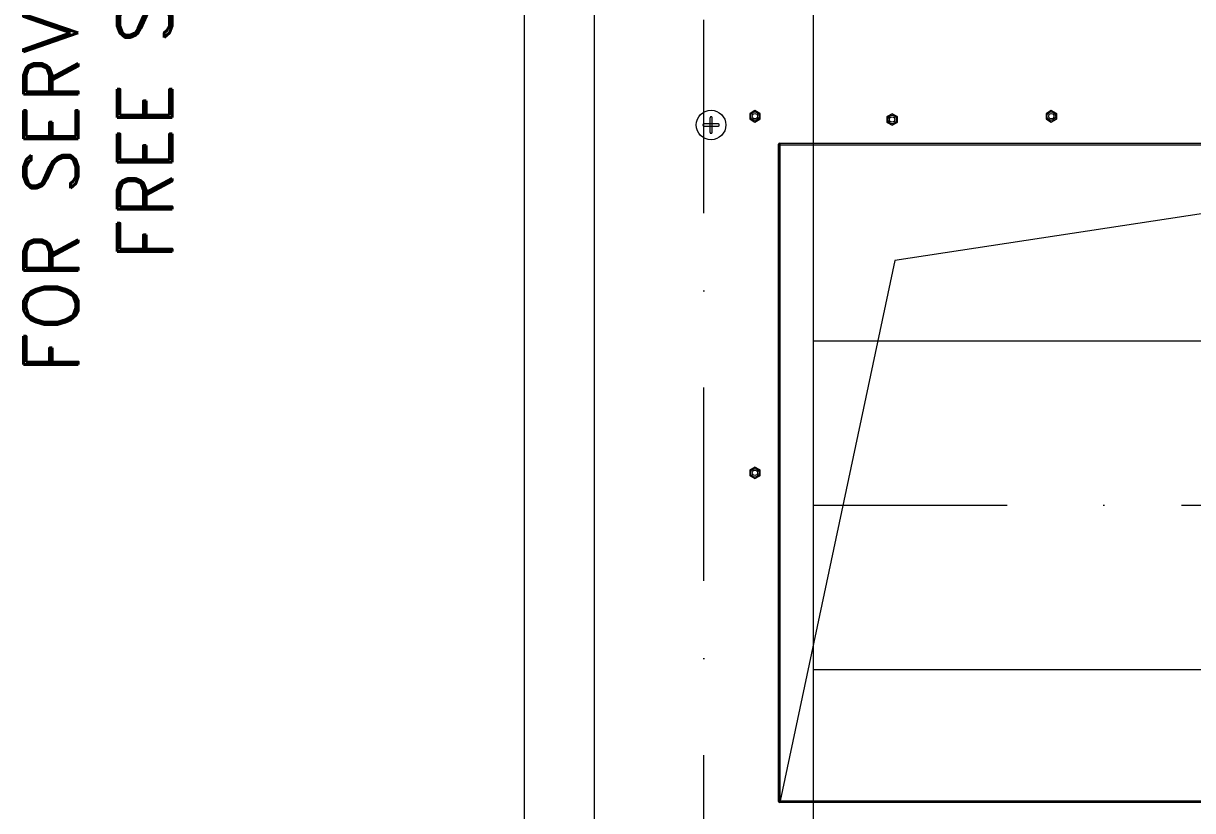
# Model space of a CAD drawing. Header units: millimetres. Extents: x 1322820 to 1391563, y 1051909 to 1098256.
# Drawn here: x 1325009 to 1326074, y 1083042 to 1083760 of the extents above; entities that cross this region are included whole.
import ezdxf

# ---------------------------------------------------------------- set-up
doc = ezdxf.new("R2010")
doc.units = ezdxf.units.MM
doc.header["$MEASUREMENT"] = 0
doc.linetypes.add('Dot & Dashed', pattern=[335.138881, 176.388884, -88.194442, 0, -70.555556])
doc.layers.get('0').update_dxf_attribs({"true_color": 0x787878})
doc.layers.add('CV_Pen_No__1', color=7, linetype='Continuous', lineweight=13)
doc.layers.add('New_arhitectura - copertina_Pen_No__1', color=7, linetype='Continuous', lineweight=13, true_color=0x787878)
doc.styles.add('GENERATED_STYLE_7', font='calibrib.ttf')

# ---------------------------------------------------------------- blocks, each defined once
blk = doc.blocks.new('HEA Beam 23')
at = {"layer": 'New_arhitectura - copertina_Pen_No__1', "color": 7, "linetype": 'Continuous', "lineweight": 13}
for p, q in [((600, 150), (0, 150)), ((0, 150), (0, 0)), ((0, 0), (0, -150)), ((0, -150), (600, -150))]:
    blk.add_line(p, q, dxfattribs=at)
at = {"layer": 'New_arhitectura - copertina_Pen_No__1', "color": 7, "linetype": 'Dot & Dashed', "lineweight": 13}
blk.add_line((0, 0), (1200, 0), dxfattribs=at)
blk = doc.blocks.new('UAP Beam 23_6')
at = {"layer": 'New_arhitectura - copertina_Pen_No__1', "color": 7, "linetype": 'Continuous', "lineweight": 13}
for p, q in [((8450, 100), (-100, 100)), ((17000, 100), (8450, 100)), ((100, -100), (8450, -100)), ((8450, -100), (16800, -100))]:
    blk.add_line(p, q, dxfattribs=at)
at = {"layer": 'New_arhitectura - copertina_Pen_No__1', "color": 7, "linetype": 'Dot & Dashed', "lineweight": 13}
blk.add_line((0, 0), (16900, 0), dxfattribs=at)
blk = doc.blocks.new('terasa')
at = {"layer": 'New_arhitectura - copertina_Pen_No__1', "linetype": 'Continuous', "lineweight": 13, "zscale": 1000, "rotation": 90}
blk.add_blockref('UAP Beam 23_6', (1325628.502, 1074870.6), dxfattribs=at)
at = {"layer": 'New_arhitectura - copertina_Pen_No__1', "linetype": 'Continuous', "lineweight": 13, "xscale": -1, "zscale": 1000, "rotation": 180}
blk.add_blockref('HEA Beam 23', (1325728.502, 1083320.6), dxfattribs=at)

msp = doc.modelspace()

# ---------------------------------------------------------------- block references
msp.add_blockref('terasa', (0, 0))

# ---------------------------------------------------------------- next in the draw order: linework, layer by layer
at = {"layer": 'CV_Pen_No__1', "color": 7, "linetype": 'Continuous', "lineweight": 13}
for p, q in [((1325465.1, 1082343.4), (1325465.1, 1085140.9)), ((1325670.6, 1083677.8), (1325675.1, 1083680.4)), ((1325675.1, 1083680.4), (1325670.6, 1083677.8)), ((1325675.1, 1083680.4), (1325679.7, 1083677.8)), ((1325679.7, 1083677.8), (1325675.1, 1083680.4)), ((1325940.6, 1083677.8), (1325945.1, 1083680.4)), ((1325945.1, 1083680.4), (1325940.6, 1083677.8)), ((1325945.1, 1083680.4), (1325949.7, 1083677.8)), ((1325949.7, 1083677.8), (1325945.1, 1083680.4)), ((1325634.1, 1083673.7), (1325634.1, 1083660.7)), ((1325636.1, 1083660.7), (1325636.1, 1083673.7)), ((1325670.6, 1083672.5), (1325670.6, 1083677.8)), ((1325670.6, 1083677.8), (1325670.6, 1083672.5)), ((1325675.1, 1083669.9), (1325670.6, 1083672.5)), ((1325670.6, 1083672.5), (1325675.1, 1083669.9)), ((1325679.7, 1083672.5), (1325675.1, 1083669.9)), ((1325675.1, 1083669.9), (1325679.7, 1083672.5)), ((1325679.7, 1083677.8), (1325679.7, 1083672.5)), ((1325679.7, 1083672.5), (1325679.7, 1083677.8)), ((1325795.6, 1083674.8), (1325800.1, 1083677.4)), ((1325800.1, 1083677.4), (1325795.6, 1083674.8)), ((1325795.6, 1083669.5), (1325795.6, 1083674.8)), ((1325795.6, 1083674.8), (1325795.6, 1083669.5)), ((1325800.1, 1083666.9), (1325795.6, 1083669.5)), ((1325795.6, 1083669.5), (1325800.1, 1083666.9)), ((1325800.1, 1083677.4), (1325804.7, 1083674.8)), ((1325804.7, 1083674.8), (1325800.1, 1083677.4)), ((1325804.7, 1083669.5), (1325800.1, 1083666.9)), ((1325800.1, 1083666.9), (1325804.7, 1083669.5)), ((1325804.7, 1083674.8), (1325804.7, 1083669.5)), ((1325804.7, 1083669.5), (1325804.7, 1083674.8)), ((1325940.6, 1083672.5), (1325940.6, 1083677.8)), ((1325940.6, 1083677.8), (1325940.6, 1083672.5)), ((1325945.1, 1083669.9), (1325940.6, 1083672.5)), ((1325940.6, 1083672.5), (1325945.1, 1083669.9)), ((1325949.7, 1083672.5), (1325945.1, 1083669.9)), ((1325945.1, 1083669.9), (1325949.7, 1083672.5)), ((1325949.7, 1083677.8), (1325949.7, 1083672.5)), ((1325949.7, 1083672.5), (1325949.7, 1083677.8)), ((1325641.6, 1083668.2), (1325628.6, 1083668.2)), ((1325641.6, 1083668.2), (1325628.6, 1083668.2)), ((1325628.6, 1083666.2), (1325641.6, 1083666.2)), ((1325628.6, 1083666.2), (1325641.6, 1083666.2)), ((1325634.1, 1083668.2), (1325634.1, 1083666.2)), ((1325636.1, 1083666.2), (1325636.1, 1083668.2)), ((1325696.6, 1083050.7), (1325696.6, 1083649.7)), ((1325696.6, 1083649.1), (1325697.1, 1083649.1)), ((1325697.1, 1083649.1), (1325697.1, 1083649.1)), ((1325697.1, 1083649.1), (1325697.1, 1083050.2)), ((1325697.6, 1083650.7), (1326492.6, 1083650.7)), ((1325698.1, 1083050.2), (1325698.1, 1083649.1)), ((1325698.2, 1083650.7), (1325698.2, 1083650.2)), ((1325698.2, 1083650.2), (1325698.2, 1083650.2)), ((1326492.1, 1083650.2), (1325698.2, 1083650.2)), ((1325698.2, 1083649.2), (1326492.1, 1083649.2)), ((1326492.1, 1083649.2), (1325802.6, 1083543.6)), ((1325802.6, 1083543.6), (1325698.1, 1083051.2)), ((1325670.6, 1083352.8), (1325675.1, 1083355.4)), ((1325675.1, 1083355.4), (1325670.6, 1083352.8)), ((1325670.6, 1083347.5), (1325670.6, 1083352.8)), ((1325670.6, 1083352.8), (1325670.6, 1083347.5)), ((1325675.1, 1083355.4), (1325679.7, 1083352.8)), ((1325679.7, 1083352.8), (1325675.1, 1083355.4)), ((1325679.7, 1083352.8), (1325679.7, 1083347.5)), ((1325679.7, 1083347.5), (1325679.7, 1083352.8)), ((1325675.1, 1083344.9), (1325670.6, 1083347.5)), ((1325670.6, 1083347.5), (1325675.1, 1083344.9)), ((1325679.7, 1083347.5), (1325675.1, 1083344.9)), ((1325675.1, 1083344.9), (1325679.7, 1083347.5)), ((1325696.8, 1083050.2), (1325697.1, 1083050.2)), ((1325697.1, 1083050.2), (1325697.1, 1083050.2)), ((1325698.1, 1083050.2), (1325697.1, 1083050.2)), ((1326492.6, 1083049.7), (1325697.6, 1083049.7)), ((1325698.2, 1083051.2), (1325698.1, 1083051.2)), ((1325698.2, 1083051.2), (1326492.1, 1083051.2)), ((1325698.2, 1083051.2), (1325698.2, 1083050.2)), ((1325698.2, 1083050.1), (1325698.2, 1083050.2)), ((1325698.2, 1083050.2), (1326492.1, 1083050.2)), ((1325698.2, 1083049.7), (1325698.2, 1083050.1))]:
    msp.add_line(p, q, dxfattribs=at)
at = {"layer": 'CV_Pen_No__1', "color": 7, "linetype": 'Continuous', "lineweight": 13, "flags": 128}
for points in [[(1325635.1, 1083674.7), (1325635.1, 1083674.7), (1325635.1, 1083674.7), (1325635.1, 1083674.7), (1325635.1, 1083674.7), (1325635.1, 1083674.7), (1325635.1, 1083674.7), (1325635, 1083674.7), (1325635, 1083674.7), (1325635, 1083674.7), (1325635, 1083674.7), (1325635, 1083674.7), (1325635, 1083674.7), (1325635, 1083674.7), (1325635, 1083674.6), (1325634.9, 1083674.6), (1325634.9, 1083674.6), (1325634.9, 1083674.6), (1325634.9, 1083674.6), (1325634.9, 1083674.6), (1325634.9, 1083674.6), (1325634.8, 1083674.6), (1325634.8, 1083674.6), (1325634.8, 1083674.6), (1325634.8, 1083674.6), (1325634.8, 1083674.6), (1325634.8, 1083674.6), (1325634.8, 1083674.6), (1325634.8, 1083674.6), (1325634.8, 1083674.6), (1325634.7, 1083674.6), (1325634.7, 1083674.6), (1325634.7, 1083674.6), (1325634.7, 1083674.6), (1325634.7, 1083674.6), (1325634.7, 1083674.6), (1325634.7, 1083674.6), (1325634.7, 1083674.5), (1325634.7, 1083674.5), (1325634.7, 1083674.5), (1325634.6, 1083674.5), (1325634.6, 1083674.5), (1325634.6, 1083674.5), (1325634.6, 1083674.5), (1325634.6, 1083674.5), (1325634.6, 1083674.5), (1325634.6, 1083674.5), (1325634.5, 1083674.5), (1325634.5, 1083674.5), (1325634.5, 1083674.5), (1325634.5, 1083674.4), (1325634.5, 1083674.4), (1325634.5, 1083674.4), (1325634.5, 1083674.4), (1325634.5, 1083674.4), (1325634.5, 1083674.4), (1325634.5, 1083674.4), (1325634.5, 1083674.4), (1325634.4, 1083674.4), (1325634.4, 1083674.4), (1325634.4, 1083674.4), (1325634.4, 1083674.4), (1325634.4, 1083674.3), (1325634.4, 1083674.3), (1325634.4, 1083674.3), (1325634.4, 1083674.3), (1325634.4, 1083674.3), (1325634.4, 1083674.3), (1325634.4, 1083674.3), (1325634.3, 1083674.3), (1325634.3, 1083674.3), (1325634.3, 1083674.3), (1325634.3, 1083674.2), (1325634.3, 1083674.2), (1325634.3, 1083674.2), (1325634.3, 1083674.2), (1325634.3, 1083674.2), (1325634.3, 1083674.2), (1325634.3, 1083674.2), (1325634.3, 1083674.1), (1325634.3, 1083674.1), (1325634.3, 1083674.1), (1325634.3, 1083674.1), (1325634.2, 1083674.1), (1325634.2, 1083674.1), (1325634.2, 1083674.1), (1325634.2, 1083674.1), (1325634.2, 1083674.1), (1325634.2, 1083674.1), (1325634.2, 1083674), (1325634.2, 1083674), (1325634.2, 1083674), (1325634.2, 1083674), (1325634.2, 1083674), (1325634.2, 1083674), (1325634.2, 1083674), (1325634.2, 1083674), (1325634.2, 1083674), (1325634.2, 1083673.9), (1325634.2, 1083673.9), (1325634.2, 1083673.9), (1325634.2, 1083673.9), (1325634.2, 1083673.9), (1325634.2, 1083673.9), (1325634.2, 1083673.9), (1325634.2, 1083673.8), (1325634.2, 1083673.8), (1325634.1, 1083673.8), (1325634.1, 1083673.8), (1325634.1, 1083673.8), (1325634.1, 1083673.8), (1325634.1, 1083673.8), (1325634.1, 1083673.8), (1325634.1, 1083673.7), (1325634.1, 1083673.7), (1325634.1, 1083673.7), (1325634.1, 1083673.7), (1325634.1, 1083673.7), (1325634.1, 1083673.7)], [(1325636.1, 1083673.7), (1325636.1, 1083673.7), (1325636.1, 1083673.7), (1325636.1, 1083673.7), (1325636.1, 1083673.7), (1325636.1, 1083673.7), (1325636.1, 1083673.7), (1325636.1, 1083673.8), (1325636.1, 1083673.8), (1325636.1, 1083673.8), (1325636.1, 1083673.8), (1325636.1, 1083673.8), (1325636.1, 1083673.8), (1325636.1, 1083673.8), (1325636.1, 1083673.8), (1325636.1, 1083673.9), (1325636.1, 1083673.9), (1325636.1, 1083673.9), (1325636.1, 1083673.9), (1325636.1, 1083673.9), (1325636.1, 1083673.9), (1325636.1, 1083674), (1325636.1, 1083674), (1325636.1, 1083674), (1325636.1, 1083674), (1325636.1, 1083674), (1325636.1, 1083674), (1325636.1, 1083674), (1325636.1, 1083674), (1325636.1, 1083674), (1325636.1, 1083674.1), (1325636.1, 1083674.1), (1325636.1, 1083674.1), (1325636, 1083674.1), (1325636, 1083674.1), (1325636, 1083674.1), (1325636, 1083674.1), (1325636, 1083674.1), (1325636, 1083674.1), (1325636, 1083674.1), (1325636, 1083674.2), (1325636, 1083674.2), (1325636, 1083674.2), (1325636, 1083674.2), (1325636, 1083674.2), (1325636, 1083674.2), (1325636, 1083674.2), (1325636, 1083674.3), (1325635.9, 1083674.3), (1325635.9, 1083674.3), (1325635.9, 1083674.3), (1325635.9, 1083674.3), (1325635.9, 1083674.3), (1325635.9, 1083674.3), (1325635.9, 1083674.3), (1325635.9, 1083674.3), (1325635.9, 1083674.3), (1325635.9, 1083674.4), (1325635.9, 1083674.4), (1325635.8, 1083674.4), (1325635.8, 1083674.4), (1325635.8, 1083674.4), (1325635.8, 1083674.4), (1325635.8, 1083674.4), (1325635.8, 1083674.4), (1325635.8, 1083674.4), (1325635.8, 1083674.4), (1325635.8, 1083674.4), (1325635.8, 1083674.4), (1325635.8, 1083674.5), (1325635.7, 1083674.5), (1325635.7, 1083674.5), (1325635.7, 1083674.5), (1325635.7, 1083674.5), (1325635.7, 1083674.5), (1325635.7, 1083674.5), (1325635.7, 1083674.5), (1325635.7, 1083674.5), (1325635.6, 1083674.5), (1325635.6, 1083674.5), (1325635.6, 1083674.5), (1325635.6, 1083674.5), (1325635.6, 1083674.6), (1325635.6, 1083674.6), (1325635.6, 1083674.6), (1325635.6, 1083674.6), (1325635.6, 1083674.6), (1325635.5, 1083674.6), (1325635.5, 1083674.6), (1325635.5, 1083674.6), (1325635.5, 1083674.6), (1325635.5, 1083674.6), (1325635.5, 1083674.6), (1325635.5, 1083674.6), (1325635.5, 1083674.6), (1325635.5, 1083674.6), (1325635.4, 1083674.6), (1325635.4, 1083674.6), (1325635.4, 1083674.6), (1325635.4, 1083674.6), (1325635.4, 1083674.6), (1325635.4, 1083674.6), (1325635.4, 1083674.6), (1325635.4, 1083674.6), (1325635.3, 1083674.6), (1325635.3, 1083674.7), (1325635.3, 1083674.7), (1325635.3, 1083674.7), (1325635.3, 1083674.7), (1325635.3, 1083674.7), (1325635.3, 1083674.7), (1325635.2, 1083674.7), (1325635.2, 1083674.7), (1325635.2, 1083674.7), (1325635.2, 1083674.7), (1325635.2, 1083674.7), (1325635.2, 1083674.7), (1325635.2, 1083674.7), (1325635.1, 1083674.7)], [(1325628.6, 1083668.2), (1325628.6, 1083668.2), (1325628.6, 1083668.2), (1325628.6, 1083668.2), (1325628.6, 1083668.2), (1325628.6, 1083668.2), (1325628.6, 1083668.2), (1325628.5, 1083668.2), (1325628.5, 1083668.2), (1325628.5, 1083668.2), (1325628.5, 1083668.2), (1325628.5, 1083668.2), (1325628.5, 1083668.2), (1325628.5, 1083668.2), (1325628.5, 1083668.1), (1325628.4, 1083668.1), (1325628.4, 1083668.1), (1325628.4, 1083668.1), (1325628.4, 1083668.1), (1325628.4, 1083668.1), (1325628.4, 1083668.1), (1325628.3, 1083668.1), (1325628.3, 1083668.1), (1325628.3, 1083668.1), (1325628.3, 1083668.1), (1325628.3, 1083668.1), (1325628.3, 1083668.1), (1325628.3, 1083668.1), (1325628.3, 1083668.1), (1325628.3, 1083668.1), (1325628.2, 1083668.1), (1325628.2, 1083668.1), (1325628.2, 1083668.1), (1325628.2, 1083668.1), (1325628.2, 1083668.1), (1325628.2, 1083668.1), (1325628.2, 1083668.1), (1325628.2, 1083668), (1325628.2, 1083668), (1325628.2, 1083668), (1325628.1, 1083668), (1325628.1, 1083668), (1325628.1, 1083668), (1325628.1, 1083668), (1325628.1, 1083668), (1325628.1, 1083668), (1325628.1, 1083668), (1325628, 1083668), (1325628, 1083668), (1325628, 1083668), (1325628, 1083667.9), (1325628, 1083667.9), (1325628, 1083667.9), (1325628, 1083667.9), (1325628, 1083667.9), (1325628, 1083667.9), (1325628, 1083667.9), (1325628, 1083667.9), (1325627.9, 1083667.9), (1325627.9, 1083667.9), (1325627.9, 1083667.9), (1325627.9, 1083667.9), (1325627.9, 1083667.8), (1325627.9, 1083667.8), (1325627.9, 1083667.8), (1325627.9, 1083667.8), (1325627.9, 1083667.8), (1325627.9, 1083667.8), (1325627.9, 1083667.8), (1325627.8, 1083667.8), (1325627.8, 1083667.8), (1325627.8, 1083667.8), (1325627.8, 1083667.7), (1325627.8, 1083667.7), (1325627.8, 1083667.7), (1325627.8, 1083667.7), (1325627.8, 1083667.7), (1325627.8, 1083667.7), (1325627.8, 1083667.7), (1325627.8, 1083667.6), (1325627.8, 1083667.6), (1325627.8, 1083667.6), (1325627.8, 1083667.6), (1325627.7, 1083667.6), (1325627.7, 1083667.6), (1325627.7, 1083667.6), (1325627.7, 1083667.6), (1325627.7, 1083667.6), (1325627.7, 1083667.6), (1325627.7, 1083667.5), (1325627.7, 1083667.5), (1325627.7, 1083667.5), (1325627.7, 1083667.5), (1325627.7, 1083667.5), (1325627.7, 1083667.5), (1325627.7, 1083667.5), (1325627.7, 1083667.5), (1325627.7, 1083667.5), (1325627.7, 1083667.5), (1325627.7, 1083667.4), (1325627.7, 1083667.4), (1325627.7, 1083667.4), (1325627.7, 1083667.4), (1325627.7, 1083667.4), (1325627.7, 1083667.4), (1325627.7, 1083667.3), (1325627.7, 1083667.3), (1325627.6, 1083667.3), (1325627.6, 1083667.3), (1325627.6, 1083667.3), (1325627.6, 1083667.3), (1325627.6, 1083667.3), (1325627.6, 1083667.3), (1325627.6, 1083667.2), (1325627.6, 1083667.2), (1325627.6, 1083667.2), (1325627.6, 1083667.2), (1325627.6, 1083667.2), (1325627.6, 1083667.2)], [(1325628.6, 1083668.2), (1325628.6, 1083668.2), (1325628.6, 1083668.2), (1325628.6, 1083668.2), (1325628.6, 1083668.2), (1325628.6, 1083668.2), (1325628.6, 1083668.2), (1325628.5, 1083668.2), (1325628.5, 1083668.2), (1325628.5, 1083668.2), (1325628.5, 1083668.2), (1325628.5, 1083668.2), (1325628.5, 1083668.2), (1325628.5, 1083668.2), (1325628.5, 1083668.1), (1325628.4, 1083668.1), (1325628.4, 1083668.1), (1325628.4, 1083668.1), (1325628.4, 1083668.1), (1325628.4, 1083668.1), (1325628.4, 1083668.1), (1325628.3, 1083668.1), (1325628.3, 1083668.1), (1325628.3, 1083668.1), (1325628.3, 1083668.1), (1325628.3, 1083668.1), (1325628.3, 1083668.1), (1325628.3, 1083668.1), (1325628.3, 1083668.1), (1325628.3, 1083668.1), (1325628.2, 1083668.1), (1325628.2, 1083668.1), (1325628.2, 1083668.1), (1325628.2, 1083668.1), (1325628.2, 1083668.1), (1325628.2, 1083668.1), (1325628.2, 1083668.1), (1325628.2, 1083668), (1325628.2, 1083668), (1325628.2, 1083668), (1325628.1, 1083668), (1325628.1, 1083668), (1325628.1, 1083668), (1325628.1, 1083668), (1325628.1, 1083668), (1325628.1, 1083668), (1325628.1, 1083668), (1325628, 1083668), (1325628, 1083668), (1325628, 1083668), (1325628, 1083667.9), (1325628, 1083667.9), (1325628, 1083667.9), (1325628, 1083667.9), (1325628, 1083667.9), (1325628, 1083667.9), (1325628, 1083667.9), (1325628, 1083667.9), (1325627.9, 1083667.9), (1325627.9, 1083667.9), (1325627.9, 1083667.9), (1325627.9, 1083667.9), (1325627.9, 1083667.8), (1325627.9, 1083667.8), (1325627.9, 1083667.8), (1325627.9, 1083667.8), (1325627.9, 1083667.8), (1325627.9, 1083667.8), (1325627.9, 1083667.8), (1325627.8, 1083667.8), (1325627.8, 1083667.8), (1325627.8, 1083667.8), (1325627.8, 1083667.7), (1325627.8, 1083667.7), (1325627.8, 1083667.7), (1325627.8, 1083667.7), (1325627.8, 1083667.7), (1325627.8, 1083667.7), (1325627.8, 1083667.7), (1325627.8, 1083667.6), (1325627.8, 1083667.6), (1325627.8, 1083667.6), (1325627.8, 1083667.6), (1325627.7, 1083667.6), (1325627.7, 1083667.6), (1325627.7, 1083667.6), (1325627.7, 1083667.6), (1325627.7, 1083667.6), (1325627.7, 1083667.6), (1325627.7, 1083667.5), (1325627.7, 1083667.5), (1325627.7, 1083667.5), (1325627.7, 1083667.5), (1325627.7, 1083667.5), (1325627.7, 1083667.5), (1325627.7, 1083667.5), (1325627.7, 1083667.5), (1325627.7, 1083667.5), (1325627.7, 1083667.5), (1325627.7, 1083667.4), (1325627.7, 1083667.4), (1325627.7, 1083667.4), (1325627.7, 1083667.4), (1325627.7, 1083667.4), (1325627.7, 1083667.4), (1325627.7, 1083667.3), (1325627.7, 1083667.3), (1325627.6, 1083667.3), (1325627.6, 1083667.3), (1325627.6, 1083667.3), (1325627.6, 1083667.3), (1325627.6, 1083667.3), (1325627.6, 1083667.3), (1325627.6, 1083667.2), (1325627.6, 1083667.2), (1325627.6, 1083667.2), (1325627.6, 1083667.2), (1325627.6, 1083667.2), (1325627.6, 1083667.2)], [(1325627.6, 1083667.2), (1325627.6, 1083667.1), (1325627.6, 1083667.1), (1325627.6, 1083667.1), (1325627.6, 1083667.1), (1325627.6, 1083667.1), (1325627.6, 1083667.1), (1325627.6, 1083667.1), (1325627.6, 1083667.1), (1325627.6, 1083667), (1325627.6, 1083667), (1325627.6, 1083667), (1325627.6, 1083667), (1325627.7, 1083667), (1325627.7, 1083667), (1325627.7, 1083667), (1325627.7, 1083666.9), (1325627.7, 1083666.9), (1325627.7, 1083666.9), (1325627.7, 1083666.9), (1325627.7, 1083666.9), (1325627.7, 1083666.9), (1325627.7, 1083666.9), (1325627.7, 1083666.8), (1325627.7, 1083666.8), (1325627.7, 1083666.8), (1325627.7, 1083666.8), (1325627.7, 1083666.8), (1325627.7, 1083666.8), (1325627.7, 1083666.8), (1325627.7, 1083666.8), (1325627.7, 1083666.8), (1325627.7, 1083666.7), (1325627.7, 1083666.7), (1325627.7, 1083666.7), (1325627.7, 1083666.7), (1325627.8, 1083666.7), (1325627.8, 1083666.7), (1325627.8, 1083666.7), (1325627.8, 1083666.7), (1325627.8, 1083666.7), (1325627.8, 1083666.6), (1325627.8, 1083666.6), (1325627.8, 1083666.6), (1325627.8, 1083666.6), (1325627.8, 1083666.6), (1325627.8, 1083666.6), (1325627.8, 1083666.6), (1325627.8, 1083666.6), (1325627.8, 1083666.5), (1325627.9, 1083666.5), (1325627.9, 1083666.5), (1325627.9, 1083666.5), (1325627.9, 1083666.5), (1325627.9, 1083666.5), (1325627.9, 1083666.5), (1325627.9, 1083666.5), (1325627.9, 1083666.5), (1325627.9, 1083666.5), (1325627.9, 1083666.5), (1325627.9, 1083666.4), (1325628, 1083666.4), (1325628, 1083666.4), (1325628, 1083666.4), (1325628, 1083666.4), (1325628, 1083666.4), (1325628, 1083666.4), (1325628, 1083666.4), (1325628, 1083666.4), (1325628, 1083666.4), (1325628, 1083666.4), (1325628, 1083666.4), (1325628.1, 1083666.3), (1325628.1, 1083666.3), (1325628.1, 1083666.3), (1325628.1, 1083666.3), (1325628.1, 1083666.3), (1325628.1, 1083666.3), (1325628.1, 1083666.3), (1325628.2, 1083666.3), (1325628.2, 1083666.3), (1325628.2, 1083666.3), (1325628.2, 1083666.3), (1325628.2, 1083666.3), (1325628.2, 1083666.3), (1325628.2, 1083666.3), (1325628.2, 1083666.3), (1325628.2, 1083666.2), (1325628.2, 1083666.2), (1325628.3, 1083666.2), (1325628.3, 1083666.2), (1325628.3, 1083666.2), (1325628.3, 1083666.2), (1325628.3, 1083666.2), (1325628.3, 1083666.2), (1325628.3, 1083666.2), (1325628.3, 1083666.2), (1325628.3, 1083666.2), (1325628.4, 1083666.2), (1325628.4, 1083666.2), (1325628.4, 1083666.2), (1325628.4, 1083666.2), (1325628.4, 1083666.2), (1325628.4, 1083666.2), (1325628.4, 1083666.2), (1325628.5, 1083666.2), (1325628.5, 1083666.2), (1325628.5, 1083666.2), (1325628.5, 1083666.2), (1325628.5, 1083666.2), (1325628.5, 1083666.2), (1325628.5, 1083666.2), (1325628.6, 1083666.2), (1325628.6, 1083666.2), (1325628.6, 1083666.2), (1325628.6, 1083666.2), (1325628.6, 1083666.2), (1325628.6, 1083666.2), (1325628.6, 1083666.2)], [(1325627.6, 1083667.2), (1325627.6, 1083667.1), (1325627.6, 1083667.1), (1325627.6, 1083667.1), (1325627.6, 1083667.1), (1325627.6, 1083667.1), (1325627.6, 1083667.1), (1325627.6, 1083667.1), (1325627.6, 1083667.1), (1325627.6, 1083667), (1325627.6, 1083667), (1325627.6, 1083667), (1325627.6, 1083667), (1325627.7, 1083667), (1325627.7, 1083667), (1325627.7, 1083667), (1325627.7, 1083666.9), (1325627.7, 1083666.9), (1325627.7, 1083666.9), (1325627.7, 1083666.9), (1325627.7, 1083666.9), (1325627.7, 1083666.9), (1325627.7, 1083666.9), (1325627.7, 1083666.8), (1325627.7, 1083666.8), (1325627.7, 1083666.8), (1325627.7, 1083666.8), (1325627.7, 1083666.8), (1325627.7, 1083666.8), (1325627.7, 1083666.8), (1325627.7, 1083666.8), (1325627.7, 1083666.8), (1325627.7, 1083666.7), (1325627.7, 1083666.7), (1325627.7, 1083666.7), (1325627.7, 1083666.7), (1325627.8, 1083666.7), (1325627.8, 1083666.7), (1325627.8, 1083666.7), (1325627.8, 1083666.7), (1325627.8, 1083666.7), (1325627.8, 1083666.6), (1325627.8, 1083666.6), (1325627.8, 1083666.6), (1325627.8, 1083666.6), (1325627.8, 1083666.6), (1325627.8, 1083666.6), (1325627.8, 1083666.6), (1325627.8, 1083666.6), (1325627.8, 1083666.5), (1325627.9, 1083666.5), (1325627.9, 1083666.5), (1325627.9, 1083666.5), (1325627.9, 1083666.5), (1325627.9, 1083666.5), (1325627.9, 1083666.5), (1325627.9, 1083666.5), (1325627.9, 1083666.5), (1325627.9, 1083666.5), (1325627.9, 1083666.5), (1325627.9, 1083666.4), (1325628, 1083666.4), (1325628, 1083666.4), (1325628, 1083666.4), (1325628, 1083666.4), (1325628, 1083666.4), (1325628, 1083666.4), (1325628, 1083666.4), (1325628, 1083666.4), (1325628, 1083666.4), (1325628, 1083666.4), (1325628, 1083666.4), (1325628.1, 1083666.3), (1325628.1, 1083666.3), (1325628.1, 1083666.3), (1325628.1, 1083666.3), (1325628.1, 1083666.3), (1325628.1, 1083666.3), (1325628.1, 1083666.3), (1325628.2, 1083666.3), (1325628.2, 1083666.3), (1325628.2, 1083666.3), (1325628.2, 1083666.3), (1325628.2, 1083666.3), (1325628.2, 1083666.3), (1325628.2, 1083666.3), (1325628.2, 1083666.3), (1325628.2, 1083666.2), (1325628.2, 1083666.2), (1325628.3, 1083666.2), (1325628.3, 1083666.2), (1325628.3, 1083666.2), (1325628.3, 1083666.2), (1325628.3, 1083666.2), (1325628.3, 1083666.2), (1325628.3, 1083666.2), (1325628.3, 1083666.2), (1325628.3, 1083666.2), (1325628.4, 1083666.2), (1325628.4, 1083666.2), (1325628.4, 1083666.2), (1325628.4, 1083666.2), (1325628.4, 1083666.2), (1325628.4, 1083666.2), (1325628.4, 1083666.2), (1325628.5, 1083666.2), (1325628.5, 1083666.2), (1325628.5, 1083666.2), (1325628.5, 1083666.2), (1325628.5, 1083666.2), (1325628.5, 1083666.2), (1325628.5, 1083666.2), (1325628.6, 1083666.2), (1325628.6, 1083666.2), (1325628.6, 1083666.2), (1325628.6, 1083666.2), (1325628.6, 1083666.2), (1325628.6, 1083666.2), (1325628.6, 1083666.2)], [(1325634.1, 1083660.7), (1325634.1, 1083660.6), (1325634.1, 1083660.6), (1325634.1, 1083660.6), (1325634.1, 1083660.6), (1325634.1, 1083660.6), (1325634.1, 1083660.6), (1325634.1, 1083660.6), (1325634.1, 1083660.6), (1325634.1, 1083660.5), (1325634.1, 1083660.5), (1325634.1, 1083660.5), (1325634.1, 1083660.5), (1325634.2, 1083660.5), (1325634.2, 1083660.5), (1325634.2, 1083660.5), (1325634.2, 1083660.4), (1325634.2, 1083660.4), (1325634.2, 1083660.4), (1325634.2, 1083660.4), (1325634.2, 1083660.4), (1325634.2, 1083660.4), (1325634.2, 1083660.4), (1325634.2, 1083660.3), (1325634.2, 1083660.3), (1325634.2, 1083660.3), (1325634.2, 1083660.3), (1325634.2, 1083660.3), (1325634.2, 1083660.3), (1325634.2, 1083660.3), (1325634.2, 1083660.3), (1325634.2, 1083660.3), (1325634.2, 1083660.2), (1325634.2, 1083660.2), (1325634.2, 1083660.2), (1325634.2, 1083660.2), (1325634.3, 1083660.2), (1325634.3, 1083660.2), (1325634.3, 1083660.2), (1325634.3, 1083660.2), (1325634.3, 1083660.2), (1325634.3, 1083660.1), (1325634.3, 1083660.1), (1325634.3, 1083660.1), (1325634.3, 1083660.1), (1325634.3, 1083660.1), (1325634.3, 1083660.1), (1325634.3, 1083660.1), (1325634.3, 1083660.1), (1325634.3, 1083660), (1325634.4, 1083660), (1325634.4, 1083660), (1325634.4, 1083660), (1325634.4, 1083660), (1325634.4, 1083660), (1325634.4, 1083660), (1325634.4, 1083660), (1325634.4, 1083660), (1325634.4, 1083660), (1325634.4, 1083660), (1325634.4, 1083659.9), (1325634.5, 1083659.9), (1325634.5, 1083659.9), (1325634.5, 1083659.9), (1325634.5, 1083659.9), (1325634.5, 1083659.9), (1325634.5, 1083659.9), (1325634.5, 1083659.9), (1325634.5, 1083659.9), (1325634.5, 1083659.9), (1325634.5, 1083659.9), (1325634.5, 1083659.9), (1325634.6, 1083659.8), (1325634.6, 1083659.8), (1325634.6, 1083659.8), (1325634.6, 1083659.8), (1325634.6, 1083659.8), (1325634.6, 1083659.8), (1325634.6, 1083659.8), (1325634.7, 1083659.8), (1325634.7, 1083659.8), (1325634.7, 1083659.8), (1325634.7, 1083659.8), (1325634.7, 1083659.8), (1325634.7, 1083659.8), (1325634.7, 1083659.8), (1325634.7, 1083659.8), (1325634.7, 1083659.7), (1325634.7, 1083659.7), (1325634.8, 1083659.7), (1325634.8, 1083659.7), (1325634.8, 1083659.7), (1325634.8, 1083659.7), (1325634.8, 1083659.7), (1325634.8, 1083659.7), (1325634.8, 1083659.7), (1325634.8, 1083659.7), (1325634.8, 1083659.7), (1325634.9, 1083659.7), (1325634.9, 1083659.7), (1325634.9, 1083659.7), (1325634.9, 1083659.7), (1325634.9, 1083659.7), (1325634.9, 1083659.7), (1325634.9, 1083659.7), (1325635, 1083659.7), (1325635, 1083659.7), (1325635, 1083659.7), (1325635, 1083659.7), (1325635, 1083659.7), (1325635, 1083659.7), (1325635, 1083659.7), (1325635.1, 1083659.7), (1325635.1, 1083659.7), (1325635.1, 1083659.7), (1325635.1, 1083659.7), (1325635.1, 1083659.7), (1325635.1, 1083659.7), (1325635.1, 1083659.7)], [(1325635.1, 1083659.7), (1325635.2, 1083659.7), (1325635.2, 1083659.7), (1325635.2, 1083659.7), (1325635.2, 1083659.7), (1325635.2, 1083659.7), (1325635.2, 1083659.7), (1325635.2, 1083659.7), (1325635.2, 1083659.7), (1325635.3, 1083659.7), (1325635.3, 1083659.7), (1325635.3, 1083659.7), (1325635.3, 1083659.7), (1325635.3, 1083659.7), (1325635.3, 1083659.7), (1325635.3, 1083659.7), (1325635.4, 1083659.7), (1325635.4, 1083659.7), (1325635.4, 1083659.7), (1325635.4, 1083659.7), (1325635.4, 1083659.7), (1325635.4, 1083659.7), (1325635.4, 1083659.7), (1325635.5, 1083659.7), (1325635.5, 1083659.7), (1325635.5, 1083659.7), (1325635.5, 1083659.7), (1325635.5, 1083659.7), (1325635.5, 1083659.7), (1325635.5, 1083659.7), (1325635.5, 1083659.7), (1325635.5, 1083659.7), (1325635.6, 1083659.8), (1325635.6, 1083659.8), (1325635.6, 1083659.8), (1325635.6, 1083659.8), (1325635.6, 1083659.8), (1325635.6, 1083659.8), (1325635.6, 1083659.8), (1325635.6, 1083659.8), (1325635.6, 1083659.8), (1325635.7, 1083659.8), (1325635.7, 1083659.8), (1325635.7, 1083659.8), (1325635.7, 1083659.8), (1325635.7, 1083659.8), (1325635.7, 1083659.8), (1325635.7, 1083659.9), (1325635.7, 1083659.9), (1325635.8, 1083659.9), (1325635.8, 1083659.9), (1325635.8, 1083659.9), (1325635.8, 1083659.9), (1325635.8, 1083659.9), (1325635.8, 1083659.9), (1325635.8, 1083659.9), (1325635.8, 1083659.9), (1325635.8, 1083659.9), (1325635.8, 1083659.9), (1325635.8, 1083660), (1325635.9, 1083660), (1325635.9, 1083660), (1325635.9, 1083660), (1325635.9, 1083660), (1325635.9, 1083660), (1325635.9, 1083660), (1325635.9, 1083660), (1325635.9, 1083660), (1325635.9, 1083660), (1325635.9, 1083660), (1325635.9, 1083660.1), (1325636, 1083660.1), (1325636, 1083660.1), (1325636, 1083660.1), (1325636, 1083660.1), (1325636, 1083660.1), (1325636, 1083660.1), (1325636, 1083660.1), (1325636, 1083660.2), (1325636, 1083660.2), (1325636, 1083660.2), (1325636, 1083660.2), (1325636, 1083660.2), (1325636, 1083660.2), (1325636, 1083660.2), (1325636, 1083660.2), (1325636.1, 1083660.2), (1325636.1, 1083660.3), (1325636.1, 1083660.3), (1325636.1, 1083660.3), (1325636.1, 1083660.3), (1325636.1, 1083660.3), (1325636.1, 1083660.3), (1325636.1, 1083660.3), (1325636.1, 1083660.3), (1325636.1, 1083660.3), (1325636.1, 1083660.4), (1325636.1, 1083660.4), (1325636.1, 1083660.4), (1325636.1, 1083660.4), (1325636.1, 1083660.4), (1325636.1, 1083660.4), (1325636.1, 1083660.4), (1325636.1, 1083660.5), (1325636.1, 1083660.5), (1325636.1, 1083660.5), (1325636.1, 1083660.5), (1325636.1, 1083660.5), (1325636.1, 1083660.5), (1325636.1, 1083660.5), (1325636.1, 1083660.5), (1325636.1, 1083660.6), (1325636.1, 1083660.6), (1325636.1, 1083660.6), (1325636.1, 1083660.6), (1325636.1, 1083660.6), (1325636.1, 1083660.6), (1325636.1, 1083660.6), (1325636.1, 1083660.7)], [(1325642.6, 1083667.2), (1325642.6, 1083667.2), (1325642.6, 1083667.2), (1325642.6, 1083667.2), (1325642.6, 1083667.2), (1325642.6, 1083667.2), (1325642.6, 1083667.2), (1325642.6, 1083667.3), (1325642.6, 1083667.3), (1325642.6, 1083667.3), (1325642.6, 1083667.3), (1325642.6, 1083667.3), (1325642.6, 1083667.3), (1325642.6, 1083667.3), (1325642.6, 1083667.4), (1325642.6, 1083667.4), (1325642.6, 1083667.4), (1325642.6, 1083667.4), (1325642.6, 1083667.4), (1325642.6, 1083667.4), (1325642.6, 1083667.5), (1325642.6, 1083667.5), (1325642.6, 1083667.5), (1325642.6, 1083667.5), (1325642.6, 1083667.5), (1325642.6, 1083667.5), (1325642.6, 1083667.5), (1325642.6, 1083667.5), (1325642.6, 1083667.5), (1325642.6, 1083667.5), (1325642.6, 1083667.6), (1325642.6, 1083667.6), (1325642.5, 1083667.6), (1325642.5, 1083667.6), (1325642.5, 1083667.6), (1325642.5, 1083667.6), (1325642.5, 1083667.6), (1325642.5, 1083667.6), (1325642.5, 1083667.6), (1325642.5, 1083667.6), (1325642.5, 1083667.7), (1325642.5, 1083667.7), (1325642.5, 1083667.7), (1325642.5, 1083667.7), (1325642.5, 1083667.7), (1325642.5, 1083667.7), (1325642.5, 1083667.7), (1325642.5, 1083667.8), (1325642.4, 1083667.8), (1325642.4, 1083667.8), (1325642.4, 1083667.8), (1325642.4, 1083667.8), (1325642.4, 1083667.8), (1325642.4, 1083667.8), (1325642.4, 1083667.8), (1325642.4, 1083667.8), (1325642.4, 1083667.8), (1325642.4, 1083667.9), (1325642.4, 1083667.9), (1325642.3, 1083667.9), (1325642.3, 1083667.9), (1325642.3, 1083667.9), (1325642.3, 1083667.9), (1325642.3, 1083667.9), (1325642.3, 1083667.9), (1325642.3, 1083667.9), (1325642.3, 1083667.9), (1325642.3, 1083667.9), (1325642.3, 1083667.9), (1325642.3, 1083668), (1325642.2, 1083668), (1325642.2, 1083668), (1325642.2, 1083668), (1325642.2, 1083668), (1325642.2, 1083668), (1325642.2, 1083668), (1325642.2, 1083668), (1325642.2, 1083668), (1325642.1, 1083668), (1325642.1, 1083668), (1325642.1, 1083668), (1325642.1, 1083668), (1325642.1, 1083668.1), (1325642.1, 1083668.1), (1325642.1, 1083668.1), (1325642.1, 1083668.1), (1325642.1, 1083668.1), (1325642, 1083668.1), (1325642, 1083668.1), (1325642, 1083668.1), (1325642, 1083668.1), (1325642, 1083668.1), (1325642, 1083668.1), (1325642, 1083668.1), (1325642, 1083668.1), (1325642, 1083668.1), (1325641.9, 1083668.1), (1325641.9, 1083668.1), (1325641.9, 1083668.1), (1325641.9, 1083668.1), (1325641.9, 1083668.1), (1325641.9, 1083668.1), (1325641.9, 1083668.1), (1325641.9, 1083668.1), (1325641.8, 1083668.1), (1325641.8, 1083668.2), (1325641.8, 1083668.2), (1325641.8, 1083668.2), (1325641.8, 1083668.2), (1325641.8, 1083668.2), (1325641.8, 1083668.2), (1325641.7, 1083668.2), (1325641.7, 1083668.2), (1325641.7, 1083668.2), (1325641.7, 1083668.2), (1325641.7, 1083668.2), (1325641.7, 1083668.2), (1325641.7, 1083668.2), (1325641.6, 1083668.2)], [(1325642.6, 1083667.2), (1325642.6, 1083667.2), (1325642.6, 1083667.2), (1325642.6, 1083667.2), (1325642.6, 1083667.2), (1325642.6, 1083667.2), (1325642.6, 1083667.2), (1325642.6, 1083667.3), (1325642.6, 1083667.3), (1325642.6, 1083667.3), (1325642.6, 1083667.3), (1325642.6, 1083667.3), (1325642.6, 1083667.3), (1325642.6, 1083667.3), (1325642.6, 1083667.4), (1325642.6, 1083667.4), (1325642.6, 1083667.4), (1325642.6, 1083667.4), (1325642.6, 1083667.4), (1325642.6, 1083667.4), (1325642.6, 1083667.5), (1325642.6, 1083667.5), (1325642.6, 1083667.5), (1325642.6, 1083667.5), (1325642.6, 1083667.5), (1325642.6, 1083667.5), (1325642.6, 1083667.5), (1325642.6, 1083667.5), (1325642.6, 1083667.5), (1325642.6, 1083667.5), (1325642.6, 1083667.6), (1325642.6, 1083667.6), (1325642.5, 1083667.6), (1325642.5, 1083667.6), (1325642.5, 1083667.6), (1325642.5, 1083667.6), (1325642.5, 1083667.6), (1325642.5, 1083667.6), (1325642.5, 1083667.6), (1325642.5, 1083667.6), (1325642.5, 1083667.7), (1325642.5, 1083667.7), (1325642.5, 1083667.7), (1325642.5, 1083667.7), (1325642.5, 1083667.7), (1325642.5, 1083667.7), (1325642.5, 1083667.7), (1325642.5, 1083667.8), (1325642.4, 1083667.8), (1325642.4, 1083667.8), (1325642.4, 1083667.8), (1325642.4, 1083667.8), (1325642.4, 1083667.8), (1325642.4, 1083667.8), (1325642.4, 1083667.8), (1325642.4, 1083667.8), (1325642.4, 1083667.8), (1325642.4, 1083667.9), (1325642.4, 1083667.9), (1325642.3, 1083667.9), (1325642.3, 1083667.9), (1325642.3, 1083667.9), (1325642.3, 1083667.9), (1325642.3, 1083667.9), (1325642.3, 1083667.9), (1325642.3, 1083667.9), (1325642.3, 1083667.9), (1325642.3, 1083667.9), (1325642.3, 1083667.9), (1325642.3, 1083668), (1325642.2, 1083668), (1325642.2, 1083668), (1325642.2, 1083668), (1325642.2, 1083668), (1325642.2, 1083668), (1325642.2, 1083668), (1325642.2, 1083668), (1325642.2, 1083668), (1325642.1, 1083668), (1325642.1, 1083668), (1325642.1, 1083668), (1325642.1, 1083668), (1325642.1, 1083668.1), (1325642.1, 1083668.1), (1325642.1, 1083668.1), (1325642.1, 1083668.1), (1325642.1, 1083668.1), (1325642, 1083668.1), (1325642, 1083668.1), (1325642, 1083668.1), (1325642, 1083668.1), (1325642, 1083668.1), (1325642, 1083668.1), (1325642, 1083668.1), (1325642, 1083668.1), (1325642, 1083668.1), (1325641.9, 1083668.1), (1325641.9, 1083668.1), (1325641.9, 1083668.1), (1325641.9, 1083668.1), (1325641.9, 1083668.1), (1325641.9, 1083668.1), (1325641.9, 1083668.1), (1325641.9, 1083668.1), (1325641.8, 1083668.1), (1325641.8, 1083668.2), (1325641.8, 1083668.2), (1325641.8, 1083668.2), (1325641.8, 1083668.2), (1325641.8, 1083668.2), (1325641.8, 1083668.2), (1325641.7, 1083668.2), (1325641.7, 1083668.2), (1325641.7, 1083668.2), (1325641.7, 1083668.2), (1325641.7, 1083668.2), (1325641.7, 1083668.2), (1325641.7, 1083668.2), (1325641.6, 1083668.2)], [(1325641.6, 1083666.2), (1325641.7, 1083666.2), (1325641.7, 1083666.2), (1325641.7, 1083666.2), (1325641.7, 1083666.2), (1325641.7, 1083666.2), (1325641.7, 1083666.2), (1325641.7, 1083666.2), (1325641.7, 1083666.2), (1325641.8, 1083666.2), (1325641.8, 1083666.2), (1325641.8, 1083666.2), (1325641.8, 1083666.2), (1325641.8, 1083666.2), (1325641.8, 1083666.2), (1325641.8, 1083666.2), (1325641.9, 1083666.2), (1325641.9, 1083666.2), (1325641.9, 1083666.2), (1325641.9, 1083666.2), (1325641.9, 1083666.2), (1325641.9, 1083666.2), (1325641.9, 1083666.2), (1325642, 1083666.2), (1325642, 1083666.2), (1325642, 1083666.2), (1325642, 1083666.2), (1325642, 1083666.2), (1325642, 1083666.2), (1325642, 1083666.2), (1325642, 1083666.2), (1325642, 1083666.2), (1325642.1, 1083666.3), (1325642.1, 1083666.3), (1325642.1, 1083666.3), (1325642.1, 1083666.3), (1325642.1, 1083666.3), (1325642.1, 1083666.3), (1325642.1, 1083666.3), (1325642.1, 1083666.3), (1325642.1, 1083666.3), (1325642.2, 1083666.3), (1325642.2, 1083666.3), (1325642.2, 1083666.3), (1325642.2, 1083666.3), (1325642.2, 1083666.3), (1325642.2, 1083666.3), (1325642.2, 1083666.4), (1325642.2, 1083666.4), (1325642.3, 1083666.4), (1325642.3, 1083666.4), (1325642.3, 1083666.4), (1325642.3, 1083666.4), (1325642.3, 1083666.4), (1325642.3, 1083666.4), (1325642.3, 1083666.4), (1325642.3, 1083666.4), (1325642.3, 1083666.4), (1325642.3, 1083666.4), (1325642.3, 1083666.5), (1325642.4, 1083666.5), (1325642.4, 1083666.5), (1325642.4, 1083666.5), (1325642.4, 1083666.5), (1325642.4, 1083666.5), (1325642.4, 1083666.5), (1325642.4, 1083666.5), (1325642.4, 1083666.5), (1325642.4, 1083666.5), (1325642.4, 1083666.5), (1325642.4, 1083666.6), (1325642.5, 1083666.6), (1325642.5, 1083666.6), (1325642.5, 1083666.6), (1325642.5, 1083666.6), (1325642.5, 1083666.6), (1325642.5, 1083666.6), (1325642.5, 1083666.6), (1325642.5, 1083666.7), (1325642.5, 1083666.7), (1325642.5, 1083666.7), (1325642.5, 1083666.7), (1325642.5, 1083666.7), (1325642.5, 1083666.7), (1325642.5, 1083666.7), (1325642.5, 1083666.7), (1325642.5, 1083666.7), (1325642.6, 1083666.8), (1325642.6, 1083666.8), (1325642.6, 1083666.8), (1325642.6, 1083666.8), (1325642.6, 1083666.8), (1325642.6, 1083666.8), (1325642.6, 1083666.8), (1325642.6, 1083666.8), (1325642.6, 1083666.8), (1325642.6, 1083666.9), (1325642.6, 1083666.9), (1325642.6, 1083666.9), (1325642.6, 1083666.9), (1325642.6, 1083666.9), (1325642.6, 1083666.9), (1325642.6, 1083666.9), (1325642.6, 1083667), (1325642.6, 1083667), (1325642.6, 1083667), (1325642.6, 1083667), (1325642.6, 1083667), (1325642.6, 1083667), (1325642.6, 1083667), (1325642.6, 1083667), (1325642.6, 1083667.1), (1325642.6, 1083667.1), (1325642.6, 1083667.1), (1325642.6, 1083667.1), (1325642.6, 1083667.1), (1325642.6, 1083667.1), (1325642.6, 1083667.1), (1325642.6, 1083667.2)], [(1325641.6, 1083666.2), (1325641.7, 1083666.2), (1325641.7, 1083666.2), (1325641.7, 1083666.2), (1325641.7, 1083666.2), (1325641.7, 1083666.2), (1325641.7, 1083666.2), (1325641.7, 1083666.2), (1325641.7, 1083666.2), (1325641.8, 1083666.2), (1325641.8, 1083666.2), (1325641.8, 1083666.2), (1325641.8, 1083666.2), (1325641.8, 1083666.2), (1325641.8, 1083666.2), (1325641.8, 1083666.2), (1325641.9, 1083666.2), (1325641.9, 1083666.2), (1325641.9, 1083666.2), (1325641.9, 1083666.2), (1325641.9, 1083666.2), (1325641.9, 1083666.2), (1325641.9, 1083666.2), (1325642, 1083666.2), (1325642, 1083666.2), (1325642, 1083666.2), (1325642, 1083666.2), (1325642, 1083666.2), (1325642, 1083666.2), (1325642, 1083666.2), (1325642, 1083666.2), (1325642, 1083666.2), (1325642.1, 1083666.3), (1325642.1, 1083666.3), (1325642.1, 1083666.3), (1325642.1, 1083666.3), (1325642.1, 1083666.3), (1325642.1, 1083666.3), (1325642.1, 1083666.3), (1325642.1, 1083666.3), (1325642.1, 1083666.3), (1325642.2, 1083666.3), (1325642.2, 1083666.3), (1325642.2, 1083666.3), (1325642.2, 1083666.3), (1325642.2, 1083666.3), (1325642.2, 1083666.3), (1325642.2, 1083666.4), (1325642.2, 1083666.4), (1325642.3, 1083666.4), (1325642.3, 1083666.4), (1325642.3, 1083666.4), (1325642.3, 1083666.4), (1325642.3, 1083666.4), (1325642.3, 1083666.4), (1325642.3, 1083666.4), (1325642.3, 1083666.4), (1325642.3, 1083666.4), (1325642.3, 1083666.4), (1325642.3, 1083666.5), (1325642.4, 1083666.5), (1325642.4, 1083666.5), (1325642.4, 1083666.5), (1325642.4, 1083666.5), (1325642.4, 1083666.5), (1325642.4, 1083666.5), (1325642.4, 1083666.5), (1325642.4, 1083666.5), (1325642.4, 1083666.5), (1325642.4, 1083666.5), (1325642.4, 1083666.6), (1325642.5, 1083666.6), (1325642.5, 1083666.6), (1325642.5, 1083666.6), (1325642.5, 1083666.6), (1325642.5, 1083666.6), (1325642.5, 1083666.6), (1325642.5, 1083666.6), (1325642.5, 1083666.7), (1325642.5, 1083666.7), (1325642.5, 1083666.7), (1325642.5, 1083666.7), (1325642.5, 1083666.7), (1325642.5, 1083666.7), (1325642.5, 1083666.7), (1325642.5, 1083666.7), (1325642.5, 1083666.7), (1325642.6, 1083666.8), (1325642.6, 1083666.8), (1325642.6, 1083666.8), (1325642.6, 1083666.8), (1325642.6, 1083666.8), (1325642.6, 1083666.8), (1325642.6, 1083666.8), (1325642.6, 1083666.8), (1325642.6, 1083666.8), (1325642.6, 1083666.9), (1325642.6, 1083666.9), (1325642.6, 1083666.9), (1325642.6, 1083666.9), (1325642.6, 1083666.9), (1325642.6, 1083666.9), (1325642.6, 1083666.9), (1325642.6, 1083667), (1325642.6, 1083667), (1325642.6, 1083667), (1325642.6, 1083667), (1325642.6, 1083667), (1325642.6, 1083667), (1325642.6, 1083667), (1325642.6, 1083667), (1325642.6, 1083667.1), (1325642.6, 1083667.1), (1325642.6, 1083667.1), (1325642.6, 1083667.1), (1325642.6, 1083667.1), (1325642.6, 1083667.1), (1325642.6, 1083667.1), (1325642.6, 1083667.2)]]:
    msp.add_lwpolyline(points, dxfattribs=at)
at = {"layer": 'CV_Pen_No__1', "color": 7, "linetype": 'Continuous', "lineweight": 13}
for centre, radius in [((1325635.1, 1083667.2), 13.5), ((1325675.1, 1083675.2), 4), ((1325675.1, 1083675.2), 2.46), ((1325800.1, 1083672.2), 4), ((1325800.1, 1083672.2), 2.46), ((1325945.1, 1083675.2), 4), ((1325945.1, 1083675.2), 2.46), ((1325675.1, 1083350.2), 4), ((1325675.1, 1083350.2), 2.46)]:
    msp.add_circle(centre, radius, dxfattribs=at)
for centre, radius, start, end in [((1325697.6, 1083649.7), 1, 90, 180), ((1325698.2, 1083649.1), 1.05, 92.7294, 180), ((1325698.2, 1083649.1), 1.05, 90, 92.7294), ((1325698.2, 1083649.1), 0.05, 90, 180), ((1325697.6, 1083050.7), 1, 180, 270)]:
    msp.add_arc(centre, radius, start, end, dxfattribs=at)

# ---------------------------------------------------------------- next in the draw order: texts
at = {"layer": 'CV_Pen_No__1', "color": 7, "linetype": 'Continuous', "lineweight": 13, "char_height": 50, "attachment_point": 7, "rotation": 90, "style": 'GENERATED_STYLE_7'}
for s, insert in [('\\A1;{\\Fromand|c0;FREE SPACE}', (1325144.1, 1083543.4)), ('\\A1;{\\Fromand|c0;FOR SERVICING}', (1325058.6, 1083440.4))]:
    msp.add_mtext(s, dxfattribs=dict(at, insert=insert))

doc.saveas('drawing.dxf')
